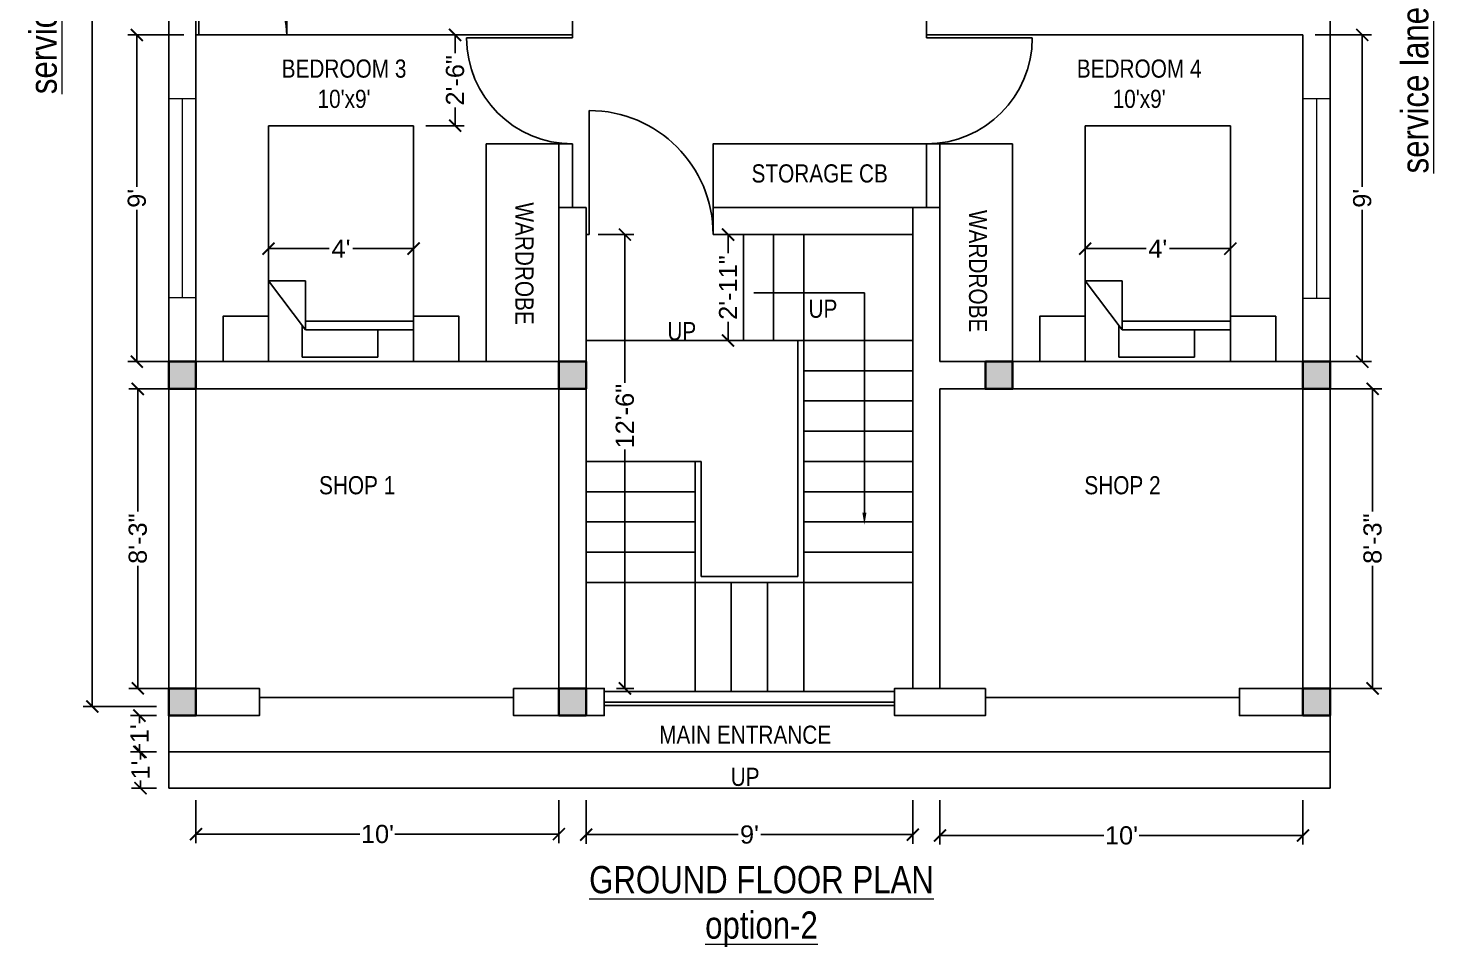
# Model space of a CAD drawing. Header units: inches. Extents: x 4446 to 5421, y 202 to 821.
# Drawn here: x 4956 to 5420.8, y 202 to 505.7 of the extents above; entities that cross this region are included whole.
import ezdxf
from ezdxf import colors
from ezdxf.entities.mleader import LeaderData, LeaderLine
from ezdxf.math import Vec2, Vec3

# ---------------------------------------------------------------- set-up
doc = ezdxf.new("R2010")
doc.units = ezdxf.units.IN
for name, color, linetype, lineweight in [('col', 242, 'Continuous', 30), ('TXT', 252, 'Continuous', 20), ('wind', 26, 'Continuous', 20)]:
    doc.layers.add(name, color=color, linetype=linetype, lineweight=lineweight)
doc.layers.add('Dims', color=8, linetype='Continuous', plot=False)
for name, color, linetype in [('door', 24, 'Continuous'), ('fur', 161, 'Continuous'), ('wall', 170, 'Continuous')]:
    doc.layers.add(name, color=color, linetype=linetype)
doc.styles.get("Standard").update_dxf_attribs({"font": 'ARIAL.TTF', "height": 6})
doc.linetypes.add('ZIGZAG', pattern='A,0.0025,-5.08,[131,ltypeshp.shx,S=5.08,R=0,X=-5.08,Y=0],-10.16,[131,ltypeshp.shx,S=5.08,R=180,X=5.08,Y=0],-5.08', length=20.3225)
doc.dimstyles.new('ISO-25', dxfattribs={"dimscale": 0, "dimtxt": 6, "dimasz": 4, "dimexe": 3, "dimexo": 4, "dimgap": 1, "dimtad": 0, "dimlfac": 0, "dimlunit": 4, "dimtxsty": 'Standard', "dimblk": 'ARCHTICK', "dimcen": 2.5, "dimclrd": 3, "dimclre": 256, "dimadec": 0, "dimazin": 0, "dimtfac": 0, "dimtmove": 0, "dimatfit": 0, "dimfxl": 0, "dimlwd": -1, "dimlwe": -1, "dimarcsym": 0})

# ---------------------------------------------------------------- blocks, each defined once
blk = doc.blocks.new('_ArchTick')
at = {"color": 0, "linetype": 'ByBlock', "const_width": 0.15}
blk.add_lwpolyline([(-0.5, -0.5), (0.5, 0.5)], dxfattribs=at)
blk = doc.blocks.new('*D273')
at = {"layer": 'Defpoints', "color": 0}
for p in [(5002.4759, 785.4251), (4977.2107, 281.4251), (5002.4759, 281.4251)]:
    blk.add_point(p, dxfattribs=at)
at = {"layer": 'wall'}
for p, q in [((4998.4759, 785.4251), (4974.2107, 785.4251)), ((4998.4759, 281.4251), (4974.2107, 281.4251))]:
    blk.add_line(p, q, dxfattribs=at)
at = {"layer": 'wall', "color": 3}
for p, q in [((4977.2107, 785.4251), (4977.2107, 527.6372)), ((4977.2107, 281.4251), (4977.2107, 515.2129))]:
    blk.add_line(p, q, dxfattribs=at)
at = {"layer": 'wall', "color": 3, "xscale": 4, "yscale": 4, "zscale": 4}
for p, rotation in [((4977.2107, 785.4251), 90), ((4977.2107, 281.4251), 270)]:
    blk.add_blockref('_ArchTick', p, dxfattribs=dict(at, rotation=rotation))
at = {"layer": 'wall', "color": 0, "insert": (4977.2107, 521.4251), "char_height": 6, "attachment_point": 5, "rotation": 90}
blk.add_mtext("42'", dxfattribs=at)
blk = doc.blocks.new('*D279')
at = {"layer": 'Defpoints', "color": 0}
for p in [(5011.4759, 503.4251), (4991.9361, 395.4251), (5011.4759, 395.4251)]:
    blk.add_point(p, dxfattribs=at)
at = {"layer": 'wall'}
for p, q in [((5007.4759, 503.4251), (4988.9361, 503.4251)), ((5007.4759, 395.4251), (4988.9361, 395.4251))]:
    blk.add_line(p, q, dxfattribs=at)
at = {"layer": 'wall', "color": 3}
for p, q in [((4991.9361, 503.4251), (4991.9361, 453.1856)), ((4991.9361, 395.4251), (4991.9361, 445.6645))]:
    blk.add_line(p, q, dxfattribs=at)
at = {"layer": 'wall', "color": 3, "xscale": 4, "yscale": 4, "zscale": 4}
for p, rotation in [((4991.9361, 503.4251), 90), ((4991.9361, 395.4251), 270)]:
    blk.add_blockref('_ArchTick', p, dxfattribs=dict(at, rotation=rotation))
at = {"layer": 'wall', "color": 0, "insert": (4991.9361, 449.4251), "char_height": 6, "attachment_point": 5, "rotation": 90}
blk.add_mtext("9'", dxfattribs=at)
blk = doc.blocks.new('*D280')
at = {"layer": 'Defpoints', "color": 0}
for p in [(5011.4759, 386.4251), (4992.2564, 287.4251), (5011.4759, 287.4251)]:
    blk.add_point(p, dxfattribs=at)
at = {"layer": 'wall'}
for p, q in [((5007.4759, 386.4251), (4989.2564, 386.4251)), ((5007.4759, 287.4251), (4989.2564, 287.4251))]:
    blk.add_line(p, q, dxfattribs=at)
at = {"layer": 'wall', "color": 3}
for p, q in [((4992.2564, 386.4251), (4992.2564, 345.9039)), ((4992.2564, 287.4251), (4992.2564, 327.9462))]:
    blk.add_line(p, q, dxfattribs=at)
at = {"layer": 'wall', "color": 3, "xscale": 4, "yscale": 4, "zscale": 4}
for p, rotation in [((4992.2564, 386.4251), 90), ((4992.2564, 287.4251), 270)]:
    blk.add_blockref('_ArchTick', p, dxfattribs=dict(at, rotation=rotation))
at = {"layer": 'wall', "color": 0, "insert": (4992.2564, 336.9251), "char_height": 6, "attachment_point": 5, "rotation": 90}
blk.add_mtext('8\'-3"', dxfattribs=at)
blk = doc.blocks.new('*D274')
at = {"layer": 'Defpoints', "color": 0}
for p in [(5011.4759, 254.4251), (5131.4759, 254.4251), (5131.4759, 239.2605)]:
    blk.add_point(p, dxfattribs=at)
at = {"layer": 'wall'}
for p, q in [((5011.4759, 250.4251), (5011.4759, 236.2605)), ((5131.4759, 250.4251), (5131.4759, 236.2605))]:
    blk.add_line(p, q, dxfattribs=at)
at = {"layer": 'wall', "color": 3}
for p, q in [((5011.4759, 239.2605), (5065.6669, 239.2605)), ((5131.4759, 239.2605), (5077.2849, 239.2605))]:
    blk.add_line(p, q, dxfattribs=at)
at = {"layer": 'wall', "color": 3, "xscale": 4, "yscale": 4, "zscale": 4, "rotation": 180}
blk.add_blockref('_ArchTick', (5011.4759, 239.2605), dxfattribs=at)
at = {"layer": 'wall', "color": 3, "xscale": 4, "yscale": 4, "zscale": 4}
blk.add_blockref('_ArchTick', (5131.4759, 239.2605), dxfattribs=at)
at = {"layer": 'wall', "color": 0, "insert": (5071.4759, 239.2605), "char_height": 6, "attachment_point": 5}
blk.add_mtext("10'", dxfattribs=at)
blk = doc.blocks.new('*D281')
at = {"layer": 'Defpoints', "color": 0}
for p in [(5002.4759, 278.4251), (4992.7952, 266.4251), (5002.4759, 266.4251)]:
    blk.add_point(p, dxfattribs=at)
at = {"layer": 'wall'}
for p, q in [((4998.4759, 278.4251), (4989.7952, 278.4251)), ((4998.4759, 266.4251), (4989.7952, 266.4251))]:
    blk.add_line(p, q, dxfattribs=at)
at = {"layer": 'wall', "color": 3}
for p, q in [((4992.7952, 278.4251), (4992.7952, 275.9032)), ((4992.7952, 266.4251), (4992.7952, 268.9469))]:
    blk.add_line(p, q, dxfattribs=at)
at = {"layer": 'wall', "color": 3, "xscale": 4, "yscale": 4, "zscale": 4}
for p, rotation in [((4992.7952, 278.4251), 90), ((4992.7952, 266.4251), 270)]:
    blk.add_blockref('_ArchTick', p, dxfattribs=dict(at, rotation=rotation))
at = {"layer": 'wall', "color": 0, "insert": (4992.7952, 272.4251), "char_height": 6, "attachment_point": 5, "rotation": 90}
blk.add_mtext("1'", dxfattribs=at)
blk = doc.blocks.new('*D282')
at = {"layer": 'Defpoints', "color": 0}
for p in [(5002.4759, 266.4251), (4993.1522, 254.4251), (5002.4759, 254.4251)]:
    blk.add_point(p, dxfattribs=at)
at = {"layer": 'wall'}
for p, q in [((4998.4759, 266.4251), (4990.1522, 266.4251)), ((4998.4759, 254.4251), (4990.1522, 254.4251))]:
    blk.add_line(p, q, dxfattribs=at)
at = {"layer": 'wall', "color": 3}
for p, q in [((4993.1522, 266.4251), (4993.1522, 263.9032)), ((4993.1522, 254.4251), (4993.1522, 256.9469))]:
    blk.add_line(p, q, dxfattribs=at)
at = {"layer": 'wall', "color": 3, "xscale": 4, "yscale": 4, "zscale": 4}
for p, rotation in [((4993.1522, 266.4251), 90), ((4993.1522, 254.4251), 270)]:
    blk.add_blockref('_ArchTick', p, dxfattribs=dict(at, rotation=rotation))
at = {"layer": 'wall', "color": 0, "insert": (4993.1522, 260.4251), "char_height": 6, "attachment_point": 5, "rotation": 90}
blk.add_mtext("1'", dxfattribs=at)
blk = doc.blocks.new('*D275')
at = {"layer": 'Defpoints', "color": 0}
for p in [(5140.4759, 254.4251), (5248.4759, 254.4251), (5248.4759, 239.0836)]:
    blk.add_point(p, dxfattribs=at)
at = {"layer": 'wall'}
for p, q in [((5140.4759, 250.4251), (5140.4759, 236.0836)), ((5248.4759, 250.4251), (5248.4759, 236.0836))]:
    blk.add_line(p, q, dxfattribs=at)
at = {"layer": 'wall', "color": 3}
for p, q in [((5140.4759, 239.0836), (5190.7153, 239.0836)), ((5248.4759, 239.0836), (5198.2365, 239.0836))]:
    blk.add_line(p, q, dxfattribs=at)
at = {"layer": 'wall', "color": 3, "xscale": 4, "yscale": 4, "zscale": 4, "rotation": 180}
blk.add_blockref('_ArchTick', (5140.4759, 239.0836), dxfattribs=at)
at = {"layer": 'wall', "color": 3, "xscale": 4, "yscale": 4, "zscale": 4}
blk.add_blockref('_ArchTick', (5248.4759, 239.0836), dxfattribs=at)
at = {"layer": 'wall', "color": 0, "insert": (5194.4759, 239.0836), "char_height": 6, "attachment_point": 5}
blk.add_mtext("9'", dxfattribs=at)
blk = doc.blocks.new('*D276')
at = {"layer": 'Defpoints', "color": 0}
for p in [(5257.4759, 254.4251), (5377.4759, 254.4251), (5377.4759, 238.8005)]:
    blk.add_point(p, dxfattribs=at)
at = {"layer": 'wall'}
for p, q in [((5257.4759, 250.4251), (5257.4759, 235.8005)), ((5377.4759, 250.4251), (5377.4759, 235.8005))]:
    blk.add_line(p, q, dxfattribs=at)
at = {"layer": 'wall', "color": 3}
for p, q in [((5257.4759, 238.8005), (5311.6669, 238.8005)), ((5377.4759, 238.8005), (5323.2849, 238.8005))]:
    blk.add_line(p, q, dxfattribs=at)
at = {"layer": 'wall', "color": 3, "xscale": 4, "yscale": 4, "zscale": 4, "rotation": 180}
blk.add_blockref('_ArchTick', (5257.4759, 238.8005), dxfattribs=at)
at = {"layer": 'wall', "color": 3, "xscale": 4, "yscale": 4, "zscale": 4}
blk.add_blockref('_ArchTick', (5377.4759, 238.8005), dxfattribs=at)
at = {"layer": 'wall', "color": 0, "insert": (5317.4759, 238.8005), "char_height": 6, "attachment_point": 5}
blk.add_mtext("10'", dxfattribs=at)
blk = doc.blocks.new('*D283')
at = {"layer": 'Defpoints', "color": 0}
for p in [(5377.4759, 386.4251), (5400.5127, 386.4251), (5377.4759, 287.4251)]:
    blk.add_point(p, dxfattribs=at)
at = {"layer": 'wall'}
for p, q in [((5381.4759, 386.4251), (5403.5127, 386.4251)), ((5381.4759, 287.4251), (5403.5127, 287.4251))]:
    blk.add_line(p, q, dxfattribs=at)
at = {"layer": 'wall', "color": 3}
for p, q in [((5400.5127, 386.4251), (5400.5127, 345.9039)), ((5400.5127, 287.4251), (5400.5127, 327.9462))]:
    blk.add_line(p, q, dxfattribs=at)
at = {"layer": 'wall', "color": 3, "xscale": 4, "yscale": 4, "zscale": 4}
for p, rotation in [((5400.5127, 386.4251), 90), ((5400.5127, 287.4251), 270)]:
    blk.add_blockref('_ArchTick', p, dxfattribs=dict(at, rotation=rotation))
at = {"layer": 'wall', "color": 0, "insert": (5400.5127, 336.9251), "char_height": 6, "attachment_point": 5, "rotation": 90}
blk.add_mtext('8\'-3"', dxfattribs=at)
blk = doc.blocks.new('*D346')
at = {"layer": 'Defpoints', "color": 0}
for p in [(5083.4446, 503.4251), (5097.1521, 503.4251), (5083.4446, 473.4251)]:
    blk.add_point(p, dxfattribs=at)
at = {"layer": 'wall'}
for p, q in [((5087.4446, 503.4251), (5100.1521, 503.4251)), ((5087.4446, 473.4251), (5100.1521, 473.4251))]:
    blk.add_line(p, q, dxfattribs=at)
at = {"layer": 'wall', "color": 3}
for p, q in [((5097.1521, 503.4251), (5097.1521, 497.451)), ((5097.1521, 473.4251), (5097.1521, 479.3992))]:
    blk.add_line(p, q, dxfattribs=at)
at = {"layer": 'wall', "color": 3, "xscale": 4, "yscale": 4, "zscale": 4}
for p, rotation in [((5097.1521, 503.4251), 90), ((5097.1521, 473.4251), 270)]:
    blk.add_blockref('_ArchTick', p, dxfattribs=dict(at, rotation=rotation))
at = {"layer": 'wall', "color": 0, "insert": (5097.1521, 488.4251), "char_height": 6, "attachment_point": 5, "rotation": 90}
blk.add_mtext('2\'-6"', dxfattribs=at)
blk = doc.blocks.new('*D349')
at = {"layer": 'Defpoints', "color": 0}
for p in [(5083.4446, 432.7935), (5035.4446, 422.1446), (5083.4446, 422.1446)]:
    blk.add_point(p, dxfattribs=at)
at = {"layer": 'wall'}
for p, q in [((5035.4446, 426.1446), (5035.4446, 435.7935)), ((5083.4446, 426.1446), (5083.4446, 435.7935))]:
    blk.add_line(p, q, dxfattribs=at)
at = {"layer": 'wall', "color": 3}
for p, q in [((5035.4446, 432.7935), (5055.5633, 432.7935)), ((5083.4446, 432.7935), (5063.3259, 432.7935))]:
    blk.add_line(p, q, dxfattribs=at)
at = {"layer": 'wall', "color": 3, "xscale": 4, "yscale": 4, "zscale": 4, "rotation": 180}
blk.add_blockref('_ArchTick', (5035.4446, 432.7935), dxfattribs=at)
at = {"layer": 'wall', "color": 3, "xscale": 4, "yscale": 4, "zscale": 4}
blk.add_blockref('_ArchTick', (5083.4446, 432.7935), dxfattribs=at)
at = {"layer": 'wall', "color": 0, "insert": (5059.4446, 432.7935), "char_height": 6, "attachment_point": 5}
blk.add_mtext("4'", dxfattribs=at)
blk = doc.blocks.new('*D350')
at = {"layer": 'Defpoints', "color": 0}
for p in [(5353.4759, 432.7935), (5305.4759, 422.1446), (5353.4759, 422.1446)]:
    blk.add_point(p, dxfattribs=at)
at = {"layer": 'wall'}
for p, q in [((5305.4759, 426.1446), (5305.4759, 435.7935)), ((5353.4759, 426.1446), (5353.4759, 435.7935))]:
    blk.add_line(p, q, dxfattribs=at)
at = {"layer": 'wall', "color": 3}
for p, q in [((5305.4759, 432.7935), (5325.5946, 432.7935)), ((5353.4759, 432.7935), (5333.3572, 432.7935))]:
    blk.add_line(p, q, dxfattribs=at)
at = {"layer": 'wall', "color": 3, "xscale": 4, "yscale": 4, "zscale": 4, "rotation": 180}
blk.add_blockref('_ArchTick', (5305.4759, 432.7935), dxfattribs=at)
at = {"layer": 'wall', "color": 3, "xscale": 4, "yscale": 4, "zscale": 4}
blk.add_blockref('_ArchTick', (5353.4759, 432.7935), dxfattribs=at)
at = {"layer": 'wall', "color": 0, "insert": (5329.4759, 432.7935), "char_height": 6, "attachment_point": 5}
blk.add_mtext("4'", dxfattribs=at)
blk = doc.blocks.new('*D375')
at = {"layer": 'Defpoints', "color": 0}
for p in [(5377.4759, 503.4251), (5377.4759, 395.4251), (5397.0991, 395.4251)]:
    blk.add_point(p, dxfattribs=at)
at = {"layer": 'wall'}
for p, q in [((5381.4759, 503.4251), (5400.0991, 503.4251)), ((5381.4759, 395.4251), (5400.0991, 395.4251))]:
    blk.add_line(p, q, dxfattribs=at)
at = {"layer": 'wall', "color": 3}
for p, q in [((5397.0991, 503.4251), (5397.0991, 453.1856)), ((5397.0991, 395.4251), (5397.0991, 445.6645))]:
    blk.add_line(p, q, dxfattribs=at)
at = {"layer": 'wall', "color": 3, "xscale": 4, "yscale": 4, "zscale": 4}
for p, rotation in [((5397.0991, 503.4251), 90), ((5397.0991, 395.4251), 270)]:
    blk.add_blockref('_ArchTick', p, dxfattribs=dict(at, rotation=rotation))
at = {"layer": 'wall', "color": 0, "insert": (5397.0991, 449.4251), "char_height": 6, "attachment_point": 5, "rotation": 90}
blk.add_mtext("9'", dxfattribs=at)
blk = doc.blocks.new('*D377')
at = {"layer": 'Defpoints', "color": 0}
for p in [(5140.4759, 437.4251), (5153.2943, 437.4251), (5146.4759, 287.4251)]:
    blk.add_point(p, dxfattribs=at)
at = {"layer": 'wall'}
for p, q in [((5144.4759, 437.4251), (5156.2943, 437.4251)), ((5150.4759, 287.4251), (5156.2943, 287.4251))]:
    blk.add_line(p, q, dxfattribs=at)
at = {"layer": 'wall', "color": 3}
for p, q in [((5153.2943, 437.4251), (5153.2943, 388.4403)), ((5153.2943, 287.4251), (5153.2943, 366.3939))]:
    blk.add_line(p, q, dxfattribs=at)
at = {"layer": 'wall', "color": 3, "xscale": 4, "yscale": 4, "zscale": 4}
for p, rotation in [((5153.2943, 437.4251), 90), ((5153.2943, 287.4251), 270)]:
    blk.add_blockref('_ArchTick', p, dxfattribs=dict(at, rotation=rotation))
at = {"layer": 'wall', "color": 0, "insert": (5153.2943, 377.4171), "char_height": 6, "attachment_point": 5, "rotation": 90}
blk.add_mtext('12\'-6"', dxfattribs=at)
blk = doc.blocks.new('*D378')
at = {"layer": 'Defpoints', "color": 0}
for p in [(5187.4002, 437.4251), (5192.4759, 437.4251), (5192.4759, 402.4251)]:
    blk.add_point(p, dxfattribs=at)
at = {"layer": 'wall'}
for p, q in [((5188.4759, 437.4251), (5184.4002, 437.4251)), ((5188.4759, 402.4251), (5184.4002, 402.4251))]:
    blk.add_line(p, q, dxfattribs=at)
at = {"layer": 'wall', "color": 3}
for p, q in [((5187.4002, 437.4251), (5187.4002, 431.2818)), ((5187.4002, 402.4251), (5187.4002, 408.5683))]:
    blk.add_line(p, q, dxfattribs=at)
at = {"layer": 'wall', "color": 3, "xscale": 4, "yscale": 4, "zscale": 4}
for p, rotation in [((5187.4002, 437.4251), 90), ((5187.4002, 402.4251), 270)]:
    blk.add_blockref('_ArchTick', p, dxfattribs=dict(at, rotation=rotation))
at = {"layer": 'wall', "color": 0, "insert": (5187.4002, 419.9251), "char_height": 6, "attachment_point": 5, "rotation": 90}
blk.add_mtext('2\'-11"', dxfattribs=at)

msp = doc.modelspace()

# ---------------------------------------------------------------- hatches: boundary and pattern name
at = {"layer": 'col'}
for points in [[(5002.4759, 395.4251), (5011.4759, 395.4251), (5011.4759, 386.4251), (5002.4759, 386.4251)], [(5131.4759, 395.4251), (5140.4759, 395.4251), (5140.4759, 386.4251), (5131.4759, 386.4251)], [(5272.4759, 395.4251), (5281.4759, 395.4251), (5281.4759, 386.4251), (5272.4759, 386.4251)], [(5377.4759, 395.4251), (5386.4759, 395.4251), (5386.4759, 386.4251), (5377.4759, 386.4251)], [(5002.4759, 287.4251), (5011.4759, 287.4251), (5011.4759, 278.4251), (5002.4759, 278.4251)], [(5131.4759, 287.4251), (5140.4759, 287.4251), (5140.4759, 278.4251), (5131.4759, 278.4251)], [(5377.4759, 287.4251), (5386.4759, 287.4251), (5386.4759, 278.4251), (5377.4759, 278.4251)]]:
    msp.add_hatch(color=256, dxfattribs=at).paths.add_polyline_path(points)

# ---------------------------------------------------------------- linework, layer by layer
for p, q in [((5041.4759, 503.4251), (5041.4759, 507.9251)), ((5182.4759, 437.4251), (5182.4759, 446.4251)), ((5182.4759, 446.4251), (5248.4759, 446.4251)), ((5140.4759, 437.4251), (5140.4759, 437.4251)), ((5140.4759, 437.4251), (5141.4759, 437.4251)), ((5182.4759, 437.4251), (5182.4759, 437.4251)), ((5192.4759, 402.4251), (5192.4759, 437.4251)), ((5202.4759, 402.4251), (5202.4759, 437.4251)), ((5212.4759, 286.4251), (5212.4759, 437.4251)), ((5248.4759, 402.4251), (5140.4759, 402.4251)), ((5210.4759, 402.4251), (5210.4759, 324.4251)), ((5248.4759, 392.4251), (5212.4759, 392.4251)), ((5248.4759, 382.4251), (5212.4759, 382.4251)), ((5248.4759, 372.4251), (5212.4759, 372.4251)), ((5176.4759, 362.4251), (5140.4759, 362.4251)), ((5176.4759, 286.4251), (5176.4759, 362.4251)), ((5178.4759, 362.4251), (5176.4759, 362.4251)), ((5178.4759, 324.4251), (5178.4759, 362.4251)), ((5248.4759, 362.4251), (5212.4759, 362.4251)), ((5176.4759, 352.4251), (5140.4759, 352.4251)), ((5248.4759, 352.4251), (5212.4759, 352.4251)), ((5176.4759, 342.4251), (5140.4759, 342.4251)), ((5248.4759, 342.4251), (5212.4759, 342.4251)), ((5176.4759, 332.4251), (5140.4759, 332.4251)), ((5248.4759, 332.4251), (5212.4759, 332.4251)), ((5176.4759, 322.4251), (5140.4759, 322.4251)), ((5176.4759, 322.4251), (5212.4759, 322.4251)), ((5210.4759, 324.4251), (5178.4759, 324.4251)), ((5188.4759, 286.4251), (5188.4759, 322.4251)), ((5200.4759, 286.4251), (5200.4759, 322.4251)), ((5248.4759, 322.4251), (5212.4759, 322.4251)), ((5242.4759, 286.4251), (5146.4759, 286.4251)), ((5386.4759, 281.4251), (5386.4759, 254.4251)), ((5002.4759, 278.4251), (5002.4759, 254.4251)), ((5002.4759, 266.4251), (5386.4759, 266.4251)), ((5002.4759, 254.4251), (5386.4759, 254.4251))]:
    msp.add_line(p, q)
at = {"linetype": 'ZIGZAG', "ltscale": 0.5}
for p, q in [((5032.4759, 284.4251), (5116.4759, 284.4251)), ((5272.4759, 284.4251), (5356.4759, 284.4251))]:
    msp.add_line(p, q, dxfattribs=at)
at = {"layer": 'col'}
for points in [[(5002.4759, 395.4251), (5011.4759, 395.4251), (5011.4759, 386.4251), (5002.4759, 386.4251)], [(5131.4759, 395.4251), (5140.4759, 395.4251), (5140.4759, 386.4251), (5131.4759, 386.4251)], [(5272.4759, 395.4251), (5281.4759, 395.4251), (5281.4759, 386.4251), (5272.4759, 386.4251)], [(5377.4759, 395.4251), (5386.4759, 395.4251), (5386.4759, 386.4251), (5377.4759, 386.4251)], [(5002.4759, 287.4251), (5011.4759, 287.4251), (5011.4759, 278.4251), (5002.4759, 278.4251)], [(5131.4759, 287.4251), (5140.4759, 287.4251), (5140.4759, 278.4251), (5131.4759, 278.4251)], [(5377.4759, 287.4251), (5386.4759, 287.4251), (5386.4759, 278.4251), (5377.4759, 278.4251)]]:
    msp.add_lwpolyline(points, close=True, dxfattribs=at)
at = {"layer": 'Dims'}
for p, q in [((5146.4759, 282.9227), (5242.4759, 282.9227)), ((5146.4759, 281.7389), (5242.4759, 281.7389))]:
    msp.add_line(p, q, dxfattribs=at)
at = {"layer": 'door'}
for p, q in [((5012.4759, 503.4251), (5012.4759, 532.4251)), ((5041.4759, 503.4251), (5011.4759, 503.4251)), ((5011.4759, 503.4251), (5012.4759, 503.4251)), ((5135.9759, 502.4251), (5100.9759, 502.4251)), ((5135.9759, 503.4251), (5135.9759, 502.4251)), ((5252.9759, 503.4251), (5252.9759, 502.4251)), ((5252.9759, 502.4251), (5287.9759, 502.4251)), ((5141.4759, 437.4251), (5141.4759, 478.4251))]:
    msp.add_line(p, q, dxfattribs=at)
for centre, radius, start, end in [((5012.4759, 503.4251), 29, 360, 90), ((5135.9759, 502.4251), 35, 180, 270), ((5252.9759, 502.4251), 35, 270, 0), ((5141.4759, 437.4251), 41, 0, 90)]:
    msp.add_arc(centre, radius, start, end, dxfattribs=at)
at = {"layer": 'fur', "linetype": 'Continuous'}
for p, q in [((5035.4446, 473.4251), (5083.4446, 473.4251)), ((5035.4446, 395.4251), (5035.4446, 473.4251)), ((5083.4446, 473.4251), (5083.4446, 395.4251)), ((5305.4759, 473.4251), (5353.4759, 473.4251)), ((5305.4759, 395.4251), (5305.4759, 473.4251)), ((5353.4759, 473.4251), (5353.4759, 395.4251)), ((5107.4759, 395.4251), (5107.4759, 467.4251)), ((5131.4759, 467.4251), (5107.4759, 467.4251)), ((5257.4759, 467.4251), (5281.4759, 467.4251)), ((5281.4759, 467.4251), (5281.4759, 395.4251)), ((5035.4446, 422.1446), (5047.6846, 405.9252)), ((5047.6846, 422.1446), (5035.4446, 422.1446)), ((5047.6846, 405.9252), (5047.6846, 422.1446)), ((5305.4759, 422.1446), (5317.7159, 405.9252)), ((5317.7159, 422.1446), (5305.4759, 422.1446)), ((5317.7159, 405.9252), (5317.7159, 422.1446)), ((5046.617, 396.8651), (5046.617, 407.3398)), ((5047.6846, 408.8052), (5083.4446, 408.8052)), ((5083.4446, 405.9252), (5047.6846, 405.9252)), ((5071.577, 405.9252), (5071.577, 396.8651)), ((5316.6483, 396.8651), (5316.6483, 407.3398)), ((5317.7159, 408.8052), (5353.4759, 408.8052)), ((5353.4759, 405.9252), (5317.7159, 405.9252)), ((5341.6083, 405.9252), (5341.6083, 396.8651)), ((5083.4446, 395.4251), (5035.4446, 395.4251)), ((5071.577, 396.8651), (5046.617, 396.8651)), ((5353.4759, 395.4251), (5305.4759, 395.4251)), ((5341.6083, 396.8651), (5316.6483, 396.8651))]:
    msp.add_line(p, q, dxfattribs=at)
for points in [[(5182.4759, 446.4251), (5252.9759, 446.4251), (5252.9759, 467.4251), (5182.4759, 467.4251)], [(5020.4446, 395.4251), (5035.4446, 395.4251), (5035.4446, 410.4251), (5020.4446, 410.4251)], [(5098.4446, 395.4251), (5083.4446, 395.4251), (5083.4446, 410.4251), (5098.4446, 410.4251)], [(5290.4759, 395.4251), (5305.4759, 395.4251), (5305.4759, 410.4251), (5290.4759, 410.4251)], [(5368.4759, 395.4251), (5353.4759, 395.4251), (5353.4759, 410.4251), (5368.4759, 410.4251)]]:
    msp.add_lwpolyline(points, close=True, dxfattribs=at)
at = {"layer": 'wall'}
for p, q in [((5002.4759, 281.4251), (5002.4759, 785.4251)), ((5386.4759, 785.4251), (5386.4759, 457.0311)), ((5011.4759, 395.4251), (5011.4759, 567.9251)), ((5135.9759, 503.4251), (5135.9759, 537.9251)), ((5252.9759, 503.4251), (5252.9759, 507.9251)), ((5041.4759, 503.4251), (5135.9759, 503.4251)), ((5377.4759, 503.4251), (5252.9759, 503.4251)), ((5377.4759, 503.4251), (5377.4759, 395.4251)), ((5131.4759, 395.4251), (5131.4759, 467.4251)), ((5131.4759, 467.4251), (5135.9759, 467.4251)), ((5135.9759, 446.4251), (5135.9759, 467.4251)), ((5257.4759, 467.4251), (5252.9759, 467.4251)), ((5252.9759, 446.4251), (5252.9759, 467.4251)), ((5257.4759, 446.4251), (5257.4759, 467.4251)), ((5386.4759, 457.0311), (5386.4759, 281.4251)), ((5131.4759, 446.4251), (5140.4759, 446.4251)), ((5140.4759, 287.4251), (5140.4759, 446.4251)), ((5248.4759, 446.4251), (5248.4759, 287.4251)), ((5248.4759, 446.4251), (5257.4759, 446.4251)), ((5257.4759, 395.4251), (5257.4759, 446.4251)), ((5182.4759, 437.4251), (5248.4759, 437.4251)), ((5131.4759, 395.4251), (5011.4759, 395.4251)), ((5131.4759, 395.4251), (5107.4759, 395.4251)), ((5377.4759, 395.4251), (5257.4759, 395.4251)), ((5281.4759, 395.4251), (5257.4759, 395.4251)), ((5131.4759, 386.4251), (5011.4759, 386.4251)), ((5011.4759, 287.4251), (5011.4759, 386.4251)), ((5131.4759, 287.4251), (5131.4759, 386.4251)), ((5257.4759, 386.4251), (5257.4759, 287.4251)), ((5377.4759, 386.4251), (5257.4759, 386.4251)), ((5377.4759, 386.4251), (5377.4759, 287.4251)), ((5146.4759, 287.4251), (5146.4759, 281.4251)), ((5242.4759, 287.4251), (5242.4759, 281.4251)), ((5242.4759, 287.4251), (5242.4759, 281.4251))]:
    msp.add_line(p, q, dxfattribs=at)
for points in [[(5002.4759, 287.4251), (5032.4759, 287.4251), (5032.4759, 278.4251), (5002.4759, 278.4251)], [(5116.4759, 287.4251), (5146.4759, 287.4251), (5146.4759, 278.4251), (5116.4759, 278.4251)], [(5272.4759, 287.4251), (5242.4759, 287.4251), (5242.4759, 278.4251), (5272.4759, 278.4251)], [(5386.4759, 287.4251), (5356.4759, 287.4251), (5356.4759, 278.4251), (5386.4759, 278.4251)]]:
    msp.add_lwpolyline(points, close=True, dxfattribs=at)
at = {"layer": 'wind'}
for p, q in [((5011.4759, 482.2795), (5002.4759, 482.2795)), ((5006.9759, 416.5706), (5006.9759, 482.2795)), ((5377.4759, 482.4251), (5386.4759, 482.4251)), ((5381.9759, 482.4251), (5381.9759, 416.4251)), ((5011.4759, 416.5706), (5002.4759, 416.5706)), ((5377.4759, 416.4251), (5386.4759, 416.4251))]:
    msp.add_line(p, q, dxfattribs=at)

# ---------------------------------------------------------------- texts
at = {"layer": 'TXT', "width": 52873.6116, "attachment_point": 8}
for s, insert, char_height, rotation in [('\\pxt2937,2938;{\\fArial Narrow|b0|i0|c0|p34;\\Lservice lane}', (4965.5892, 511.3542), 9, 90), ('\\pxt2937,2938;{\\fArial Narrow|b0|i0|c0|p34;\\Lservice lane}', (5419.1001, 485.1526), 9, 90), ('\\pxt4409;{\\fArial Narrow|b0|i0|c0|p34;WARDROBE}', (5117.0003, 427.8456), 6, 270), ('\\pxt4409;{\\fArial Narrow|b0|i0|c0|p34;WARDROBE}', (5266.9777, 425.349), 6, 270)]:
    msp.add_mtext(s, dxfattribs=dict(at, insert=insert, char_height=char_height, rotation=rotation))
for s, insert, char_height in [("{\\fArial Narrow|b0|i0|c0|p34;BEDROOM 3\\P10'x9'}", (5060.4367, 479.214), 6), ("{\\fArial Narrow|b0|i0|c0|p34;BEDROOM 4\\P10'x9'}", (5323.3292, 479.214), 6), ('\\pxt4408;{\\fArial Narrow|b0|i0|c0|p34;STORAGE CB}', (5217.7038, 454.5637), 6), ('{\\fArial Narrow|b0|i0|c0|p34;UP}', (5218.7749, 409.8388), 6), ('{\\fArial Narrow|b0|i0|c0|p34;UP}', (5172.115, 402.4171), 6), ('{\\fArial Narrow|b0|i0|c0|p34;SHOP 1}', (5064.777, 351.4987), 6), ('{\\fArial Narrow|b0|i0|c0|p34;SHOP 2}', (5317.8181, 351.4987), 6), ('{\\fArial Narrow|b0|i0|c0|p34;MAIN ENTRANCE}', (5193.0577, 269.0274), 6), ('{\\fArial Narrow|b0|i0|c0|p34;UP}', (5193.0577, 255.1026), 6), ('{\\fArial Narrow|b0|i0|c0|p34;\\LGROUND FLOOR PLAN\\Poption-2}', (5198.4572, 201.9813), 9)]:
    msp.add_mtext(s, dxfattribs=dict(at, insert=insert, char_height=char_height))

# ---------------------------------------------------------------- dimensions: what is measured, and where the dimension line sits
at = {"layer": 'wall'}
for base, p1, p2, picture, middle in [((4977.2107, 281.4251), (5002.4759, 785.4251), (5002.4759, 281.4251), '*D273', (4977.2107, 521.4251)), ((4991.9361, 395.4251), (5011.4759, 503.4251), (5011.4759, 395.4251), '*D279', (4991.9361, 449.4251)), ((5097.1521, 503.4251), (5083.4446, 473.4251), (5083.4446, 503.4251), '*D346', (5097.1521, 488.4251)), ((5397.0991, 395.4251), (5377.4759, 503.4251), (5377.4759, 395.4251), '*D375', (5397.0991, 449.4251)), ((5153.2943, 437.4251), (5146.4759, 287.4251), (5140.4759, 437.4251), '*D377', (5153.2943, 377.4171)), ((5187.4002, 437.4251), (5192.4759, 402.4251), (5192.4759, 437.4251), '*D378', (5187.4002, 419.9251)), ((4992.2564, 287.4251), (5011.4759, 386.4251), (5011.4759, 287.4251), '*D280', (4992.2564, 336.9251)), ((5400.5127, 386.4251), (5377.4759, 287.4251), (5377.4759, 386.4251), '*D283', (5400.5127, 336.9251)), ((4992.7952, 266.4251), (5002.4759, 278.4251), (5002.4759, 266.4251), '*D281', (4992.7952, 272.4251)), ((4993.1522, 254.4251), (5002.4759, 266.4251), (5002.4759, 254.4251), '*D282', (4993.1522, 260.4251))]:
    dim = msp.add_linear_dim(base=base, p1=p1, p2=p2, angle=90, dimstyle='ISO-25', dxfattribs=at)
    dim.commit()
    dim.dimension.update_dxf_attribs({"geometry": picture, "text_midpoint": middle})
for base, p1, p2, picture, middle in [((5083.4446, 432.7935), (5035.4446, 422.1446), (5083.4446, 422.1446), '*D349', (5059.4446, 432.7935)), ((5353.4759, 432.7935), (5305.4759, 422.1446), (5353.4759, 422.1446), '*D350', (5329.4759, 432.7935)), ((5131.4759, 239.2605), (5011.4759, 254.4251), (5131.4759, 254.4251), '*D274', (5071.4759, 239.2605)), ((5248.4759, 239.0836), (5140.4759, 254.4251), (5248.4759, 254.4251), '*D275', (5194.4759, 239.0836)), ((5377.4759, 238.8005), (5257.4759, 254.4251), (5377.4759, 254.4251), '*D276', (5317.4759, 238.8005))]:
    dim = msp.add_linear_dim(base=base, p1=p1, p2=p2, dimstyle='ISO-25', dxfattribs=at)
    dim.commit()
    dim.dimension.update_dxf_attribs({"geometry": picture, "text_midpoint": middle})

# ---------------------------------------------------------------- leaders
ml = msp.add_multileader_mtext('Standard')
ml.set_content('', color=256)
ml.set_leader_properties()
ml.build(insert=Vec2(0, 0))
ctx = ml.context
ctx.base_point, ctx.plane_origin = Vec3(5191.8786, 418.1595), Vec3(5232.4916, 341.4617)
ctx.text_align_type = 2
notes = []
notes.append((ctx, [(0, (1, 1, 0), (5232.4896, 418.1595), (-1, 0), 36.611, [(0, [(5232.4916, 341.4617)], 0, [0])])]))
ctx.mtext.insert, ctx.mtext.alignment, ctx.mtext.flow_direction = Vec3(5193.8786, 420.1595), 3, 5
for ctx, leaders in notes:
    for number, flags, end, landing, length, lines in leaders:
        leader = LeaderData()
        leader.index, (leader.has_last_leader_line, leader.has_dogleg_vector, leader.attachment_direction) = number, flags
        leader.last_leader_point, leader.dogleg_vector, leader.dogleg_length = Vec3(end), Vec3(landing), length
        for number, points, colour, breaks in lines:
            line = LeaderLine()
            line.index, line.vertices, line.color, line.breaks = number, Vec3.list(points), colors.encode_raw_color(colour), breaks
            leader.lines.append(line)
        ctx.leaders.append(leader)

doc.saveas('drawing.dxf')
